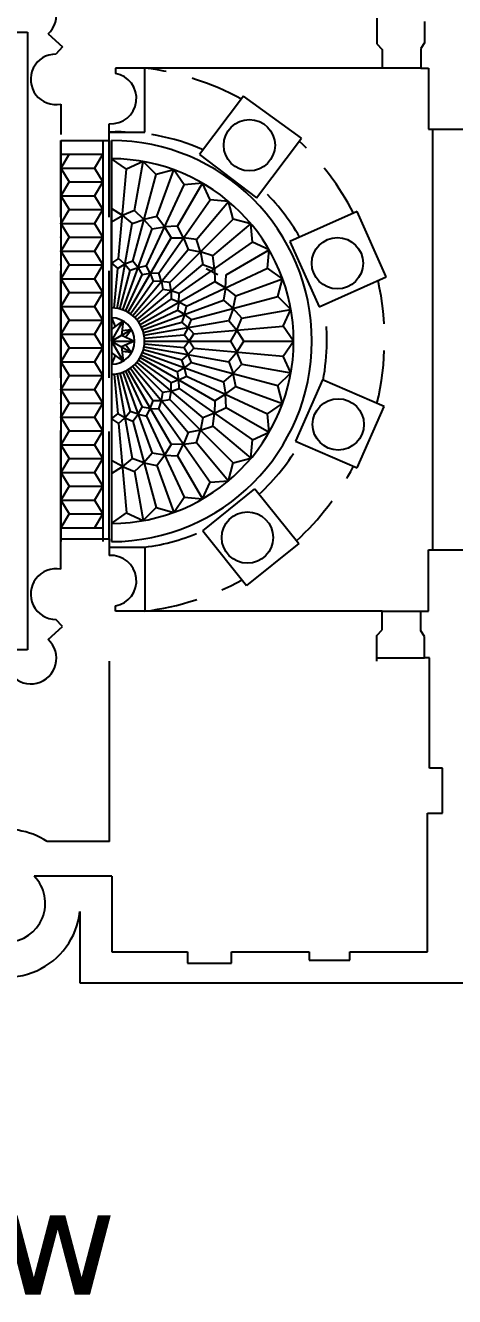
# Model space of a CAD drawing. Header units: metres. Extents: x 225 to 336, y 133 to 179.
# Drawn here: x 303.61 to 313.78, y 133.36 to 163.47 of the extents above; entities that cross this region are included whole.
import ezdxf

# ---------------------------------------------------------------- set-up
doc = ezdxf.new("R2010")
doc.units = ezdxf.units.M
doc.linetypes.add('DASHED', pattern=[19.05, 12.7, -6.35])
for name, color, linetype in [('ceco.net 202 Il Redentore', 7, 'Continuous'), ('ceco.net Il Redentore LINES PROJECTED', 241, 'DASHED'), ('ceco.net Il Redentore WALLS CUT', 150, 'Continuous')]:
    doc.layers.add(name, color=color, linetype=linetype)

# ---------------------------------------------------------------- blocks, each defined once
blk = doc.blocks.new('A$C5E4D315C')
at = {"ltscale": 0.2}
for p, q in [((-15.195, 2.563), (-0.57, 2.563)), ((-0.57, 2.563), (-0.57, -12.062)), ((-0.57, 2.563), (-0.57, -12.062)), ((-0.57, 2.563), (-0.57, 0.613)), ((-0.57, -12.062), (-15.195, -12.062)), ((-0.57, -12.062), (-15.195, -12.062)), ((-0.57, -12.062), (-2.52, -12.062))]:
    blk.add_line(p, q, dxfattribs=at)
blk = doc.blocks.new('A$C5CA91688')
at = {"ltscale": 0.2}
for p, q in [((0.57, -2.563), (0.57, -12.063)), ((1.57, -2.563), (1.57, -12.063)), ((1.57, -2.563), (1.57, -12.063)), ((1.77, -7.313), (1.77, -2.563)), ((1.77, -2.563), (1.77, -12.063)), ((0.57, -2.89), (1.57, -2.89)), ((0.77, -2.89), (0.57, -3.218)), ((1.57, -2.89), (1.37, -3.218)), ((2.126, -3.245), (1.77, -2.994)), ((0.57, -3.218), (0.77, -3.545)), ((0.57, -3.218), (1.37, -3.218)), ((1.37, -3.218), (1.57, -3.545)), ((1.941, -5.357), (2.126, -3.245)), ((1.941, -5.357), (2.126, -3.245)), ((2.52, -3.06), (2.126, -3.245)), ((2.315, -4.22), (2.52, -3.06)), ((2.827, -3.369), (2.52, -3.06)), ((3.247, -3.255), (2.827, -3.369)), ((2.844, -4.361), (3.247, -3.255)), ((3.495, -3.612), (3.247, -3.255)), ((0.77, -3.545), (0.57, -3.873)), ((0.77, -3.545), (1.57, -3.545)), ((1.57, -3.545), (1.37, -3.873)), ((2.278, -5.417), (2.827, -3.369)), ((2.278, -5.417), (2.827, -3.369)), ((2.599, -5.534), (3.495, -3.612)), ((2.599, -5.534), (3.495, -3.612)), ((3.34, -4.593), (3.929, -3.573)), ((3.929, -3.573), (3.495, -3.612)), ((4.112, -3.968), (3.929, -3.573)), ((0.57, -3.873), (0.77, -4.2)), ((0.57, -3.873), (1.37, -3.873)), ((1.37, -3.873), (1.57, -4.2)), ((0.77, -4.2), (0.57, -4.528)), ((0.77, -4.2), (1.57, -4.2)), ((1.57, -4.2), (1.37, -4.528)), ((2.03, -4.34), (1.77, -4.172)), ((2.896, -5.705), (4.112, -3.968)), ((2.896, -5.705), (4.112, -3.968)), ((3.789, -4.907), (4.546, -4.005)), ((4.546, -4.005), (4.112, -3.968)), ((4.657, -4.426), (4.546, -4.005)), ((1.77, -4.486), (2.03, -4.34)), ((2.315, -4.22), (2.03, -4.34)), ((2.03, -4.34), (2.261, -4.529)), ((2.261, -4.529), (2.542, -4.431)), ((2.542, -4.431), (2.315, -4.22)), ((2.844, -4.361), (2.542, -4.431)), ((2.542, -4.431), (2.737, -4.657)), ((3.031, -4.609), (2.844, -4.361)), ((3.158, -5.925), (4.657, -4.426)), ((3.158, -5.925), (4.657, -4.426)), ((5.078, -4.537), (4.657, -4.426)), ((0.57, -4.528), (0.77, -4.856)), ((0.57, -4.528), (1.37, -4.528)), ((1.37, -4.528), (1.57, -4.856)), ((1.906, -6.539), (2.261, -4.529)), ((2.038, -6.575), (2.737, -4.657)), ((2.737, -4.657), (3.031, -4.609)), ((3.34, -4.593), (3.031, -4.609)), ((3.031, -4.609), (3.183, -4.865)), ((3.481, -4.869), (3.34, -4.593)), ((4.176, -5.294), (5.078, -4.537)), ((5.114, -4.971), (5.078, -4.537)), ((0.77, -4.856), (0.57, -5.183)), ((0.77, -4.856), (1.57, -4.856)), ((1.57, -4.856), (1.37, -5.183)), ((2.162, -6.633), (3.183, -4.865)), ((3.183, -4.865), (3.481, -4.869)), ((3.378, -6.187), (5.114, -4.971)), ((3.378, -6.187), (5.114, -4.971)), ((3.789, -4.907), (3.481, -4.869)), ((3.481, -4.869), (3.587, -5.147)), ((3.88, -5.203), (3.789, -4.907)), ((5.51, -5.153), (5.114, -4.971)), ((0.57, -5.183), (0.77, -5.511)), ((0.57, -5.183), (1.37, -5.183)), ((1.37, -5.183), (1.57, -5.511)), ((1.941, -5.357), (1.77, -5.467)), ((2.09, -5.495), (1.941, -5.357)), ((2.278, -5.417), (2.09, -5.495)), ((2.275, -6.711), (3.587, -5.147)), ((2.401, -5.579), (2.278, -5.417)), ((3.587, -5.147), (3.88, -5.203)), ((3.88, -5.203), (3.935, -5.496)), ((4.176, -5.294), (3.88, -5.203)), ((4.214, -5.601), (4.176, -5.294)), ((4.49, -5.742), (5.51, -5.153)), ((5.47, -5.587), (5.51, -5.153)), ((0.77, -5.511), (0.57, -5.838)), ((0.77, -5.511), (1.57, -5.511)), ((1.57, -5.511), (1.37, -5.838)), ((1.77, -5.467), (1.92, -5.592)), ((1.838, -6.53), (1.92, -5.592)), ((1.838, -6.53), (1.92, -5.592)), ((2.09, -5.495), (1.92, -5.592)), ((1.973, -6.554), (2.217, -5.644)), ((1.973, -6.554), (2.217, -5.644)), ((2.09, -5.495), (2.217, -5.644)), ((2.401, -5.579), (2.217, -5.644)), ((2.371, -6.808), (3.935, -5.496)), ((2.599, -5.534), (2.401, -5.579)), ((2.401, -5.579), (2.5, -5.747)), ((2.692, -5.715), (2.5, -5.747)), ((2.692, -5.715), (2.599, -5.534)), ((2.896, -5.705), (2.692, -5.715)), ((2.692, -5.715), (2.761, -5.898)), ((2.956, -5.899), (2.896, -5.705)), ((3.549, -6.483), (5.47, -5.587)), ((3.549, -6.483), (5.47, -5.587)), ((3.935, -5.496), (4.214, -5.601)), ((4.29, -5.742), (4.014, -5.601)), ((4.214, -5.601), (4.218, -5.899)), ((5.828, -5.836), (5.47, -5.587)), ((0.57, -5.838), (0.77, -6.166)), ((0.57, -5.838), (1.37, -5.838)), ((1.37, -5.838), (1.57, -6.166)), ((2.102, -6.601), (2.5, -5.747)), ((2.102, -6.601), (2.5, -5.747)), ((2.22, -6.669), (2.761, -5.898)), ((2.22, -6.669), (2.761, -5.898)), ((2.45, -6.92), (4.218, -5.899)), ((2.956, -5.899), (2.761, -5.898)), ((2.956, -5.899), (2.991, -6.091)), ((3.158, -5.925), (2.956, -5.899)), ((3.183, -6.127), (3.158, -5.925)), ((4.218, -5.899), (4.474, -6.052)), ((4.474, -6.052), (4.49, -5.742)), ((4.721, -6.238), (5.828, -5.836)), ((5.713, -6.256), (5.828, -5.836)), ((0.77, -6.166), (0.57, -6.494)), ((0.77, -6.166), (1.57, -6.166)), ((1.57, -6.166), (1.37, -6.494)), ((2.325, -6.757), (2.991, -6.091)), ((2.325, -6.757), (2.991, -6.091)), ((2.413, -6.862), (3.185, -6.322)), ((2.413, -6.862), (3.185, -6.322)), ((3.183, -6.127), (2.991, -6.091)), ((3.378, -6.187), (3.183, -6.127)), ((3.183, -6.127), (3.185, -6.322)), ((3.368, -6.39), (3.185, -6.322)), ((3.368, -6.39), (3.378, -6.187)), ((3.666, -6.804), (5.713, -6.256)), ((3.666, -6.804), (5.713, -6.256)), ((4.474, -6.052), (4.426, -6.346)), ((4.721, -6.238), (4.474, -6.052)), ((4.652, -6.54), (4.721, -6.238)), ((6.023, -6.563), (5.713, -6.256)), ((0.57, -6.494), (0.77, -6.821)), ((0.57, -6.494), (1.37, -6.494)), ((1.37, -6.494), (1.57, -6.821)), ((2.481, -6.981), (3.335, -6.583)), ((2.481, -6.981), (3.335, -6.583)), ((2.508, -7.044), (4.426, -6.346)), ((3.368, -6.39), (3.335, -6.583)), ((3.504, -6.681), (3.335, -6.583)), ((3.549, -6.483), (3.368, -6.39)), ((3.504, -6.681), (3.549, -6.483)), ((4.426, -6.346), (4.652, -6.54)), ((4.652, -6.54), (4.553, -6.822)), ((4.863, -6.767), (4.652, -6.54)), ((4.863, -6.767), (6.023, -6.563)), ((5.837, -6.957), (6.023, -6.563)), ((0.77, -6.821), (0.57, -7.149)), ((0.77, -6.821), (1.57, -6.821)), ((1.57, -6.821), (1.37, -7.149)), ((1.77, -6.763), (1.862, -6.971)), ((1.77, -7.313), (2.045, -6.837)), ((1.77, -7.038), (2.045, -6.837)), ((2.045, -6.837), (2.008, -7.175)), ((2.528, -7.109), (3.438, -6.865)), ((2.528, -7.109), (3.438, -6.865)), ((2.543, -7.176), (4.553, -6.822)), ((3.504, -6.681), (3.438, -6.865)), ((3.587, -6.992), (3.438, -6.865)), ((3.666, -6.804), (3.504, -6.681)), ((3.587, -6.992), (3.666, -6.804)), ((4.553, -6.822), (4.742, -7.052)), ((4.742, -7.052), (4.863, -6.767)), ((0.57, -7.149), (1.37, -7.149)), ((0.57, -7.149), (0.77, -7.476)), ((1.37, -7.149), (1.57, -7.476)), ((1.77, -7.313), (2.246, -7.038)), ((2.008, -7.175), (2.32, -7.313)), ((2.02, -7.062), (2.246, -7.038)), ((2.246, -7.038), (2.112, -7.221)), ((2.552, -7.244), (3.491, -7.162)), ((2.552, -7.244), (3.491, -7.162)), ((3.587, -6.992), (3.491, -7.162)), ((3.615, -7.313), (3.491, -7.162)), ((3.725, -7.141), (3.587, -6.992)), ((3.615, -7.313), (3.725, -7.141)), ((3.725, -7.141), (5.837, -6.957)), ((3.725, -7.141), (5.837, -6.957)), ((4.742, -7.052), (4.596, -7.313)), ((4.91, -7.313), (4.742, -7.052)), ((6.088, -7.313), (5.837, -6.957)), ((0.77, -7.476), (0.57, -7.804)), ((0.77, -7.476), (1.57, -7.476)), ((1.57, -7.476), (1.37, -7.804)), ((1.77, -7.313), (1.77, -12.063)), ((1.77, -7.313), (2.32, -7.313)), ((1.77, -7.313), (2.246, -7.587)), ((1.77, -7.313), (2.045, -7.788)), ((2.32, -7.313), (2.008, -7.45)), ((2.008, -7.45), (2.045, -7.788)), ((2.112, -7.404), (2.246, -7.587)), ((2.528, -7.516), (3.438, -7.76)), ((2.528, -7.516), (3.438, -7.76)), ((2.543, -7.449), (4.553, -7.803)), ((2.552, -7.381), (3.491, -7.463)), ((2.552, -7.381), (3.491, -7.463)), ((2.555, -7.313), (4.596, -7.313)), ((3.615, -7.313), (3.491, -7.463)), ((3.587, -7.633), (3.491, -7.463)), ((3.587, -7.633), (3.725, -7.484)), ((3.725, -7.484), (3.615, -7.313)), ((3.725, -7.484), (5.837, -7.668)), ((3.725, -7.484), (5.837, -7.668)), ((4.596, -7.313), (4.742, -7.573)), ((4.742, -7.573), (4.91, -7.313)), ((4.91, -7.313), (6.088, -7.313)), ((5.837, -7.668), (6.088, -7.313)), ((0.57, -7.804), (1.37, -7.804)), ((0.57, -7.804), (0.77, -8.131)), ((1.37, -7.804), (1.57, -8.131)), ((2.045, -7.788), (1.77, -7.587)), ((1.862, -7.654), (1.77, -7.862)), ((2.246, -7.587), (2.02, -7.563)), ((2.371, -7.817), (3.935, -9.129)), ((2.413, -7.763), (3.185, -8.303)), ((2.413, -7.763), (3.185, -8.303)), ((2.45, -7.705), (4.218, -8.726)), ((2.481, -7.644), (3.335, -8.042)), ((2.481, -7.644), (3.335, -8.042)), ((2.508, -7.581), (4.426, -8.279)), ((3.587, -7.633), (3.438, -7.76)), ((3.504, -7.944), (3.438, -7.76)), ((3.504, -7.944), (3.666, -7.821)), ((3.666, -7.821), (3.587, -7.633)), ((3.666, -7.821), (5.713, -8.369)), ((3.666, -7.821), (5.713, -8.369)), ((4.742, -7.573), (4.553, -7.803)), ((4.553, -7.803), (4.652, -8.085)), ((4.863, -7.858), (4.742, -7.573)), ((6.023, -8.062), (5.837, -7.668)), ((1.838, -8.095), (1.92, -9.033)), ((1.838, -8.095), (1.92, -9.033)), ((1.906, -8.086), (2.261, -10.096)), ((1.973, -8.071), (2.217, -8.981)), ((1.973, -8.071), (2.217, -8.981)), ((2.038, -8.05), (2.737, -9.968)), ((2.102, -8.024), (2.5, -8.878)), ((2.102, -8.024), (2.5, -8.878)), ((2.162, -7.992), (3.183, -9.76)), ((2.22, -7.956), (2.761, -8.727)), ((2.22, -7.956), (2.761, -8.727)), ((2.275, -7.914), (3.587, -9.478)), ((2.325, -7.868), (2.991, -8.534)), ((2.325, -7.868), (2.991, -8.534)), ((3.504, -7.944), (3.335, -8.042)), ((3.368, -8.235), (3.335, -8.042)), ((3.549, -8.142), (3.504, -7.944)), ((4.652, -8.085), (4.426, -8.279)), ((4.652, -8.085), (4.863, -7.858)), ((4.721, -8.387), (4.652, -8.085)), ((4.863, -7.858), (6.023, -8.062)), ((5.713, -8.369), (6.023, -8.062)), ((0.77, -8.131), (0.57, -8.459)), ((0.77, -8.131), (1.57, -8.131)), ((1.57, -8.131), (1.37, -8.459)), ((3.183, -8.498), (3.185, -8.303)), ((3.368, -8.235), (3.185, -8.303)), ((3.368, -8.235), (3.549, -8.142)), ((3.378, -8.438), (3.368, -8.235)), ((3.549, -8.142), (5.47, -9.038)), ((3.549, -8.142), (5.47, -9.038)), ((4.426, -8.279), (4.474, -8.573)), ((4.474, -8.573), (4.721, -8.387)), ((4.721, -8.387), (5.828, -8.789)), ((5.828, -8.789), (5.713, -8.369)), ((0.57, -8.459), (1.37, -8.459)), ((0.57, -8.459), (0.77, -8.787)), ((1.37, -8.459), (1.57, -8.787)), ((2.692, -8.91), (2.761, -8.727)), ((2.956, -8.726), (2.761, -8.727)), ((2.896, -8.92), (2.956, -8.726)), ((2.956, -8.726), (2.991, -8.534)), ((2.956, -8.726), (3.158, -8.7)), ((3.183, -8.498), (2.991, -8.534)), ((3.158, -8.7), (3.183, -8.498)), ((3.158, -8.7), (4.657, -10.199)), ((3.158, -8.7), (4.657, -10.199)), ((3.183, -8.498), (3.378, -8.438)), ((3.378, -8.438), (5.114, -9.654)), ((3.378, -8.438), (5.114, -9.654)), ((4.218, -8.726), (4.214, -9.024)), ((4.474, -8.573), (4.218, -8.726)), ((4.49, -8.883), (4.474, -8.573)), ((0.77, -8.787), (0.57, -9.114)), ((0.77, -8.787), (1.57, -8.787)), ((1.57, -8.787), (1.37, -9.114)), ((2.09, -9.13), (2.217, -8.981)), ((2.401, -9.046), (2.217, -8.981)), ((2.401, -9.046), (2.5, -8.878)), ((2.692, -8.91), (2.5, -8.878)), ((2.599, -9.091), (2.692, -8.91)), ((2.692, -8.91), (2.896, -8.92)), ((2.896, -8.92), (4.112, -10.657)), ((2.896, -8.92), (4.112, -10.657)), ((4.214, -9.024), (3.935, -9.129)), ((4.176, -9.331), (4.214, -9.024)), ((4.214, -9.024), (4.49, -8.883)), ((4.49, -8.883), (5.51, -9.472)), ((5.47, -9.038), (5.828, -8.789)), ((0.57, -9.114), (1.37, -9.114)), ((0.57, -9.114), (0.77, -9.442)), ((1.37, -9.114), (1.57, -9.442)), ((1.77, -9.158), (1.92, -9.033)), ((1.77, -9.158), (1.941, -9.268)), ((2.09, -9.13), (1.92, -9.033)), ((1.941, -9.268), (2.09, -9.13)), ((1.941, -9.268), (2.126, -11.38)), ((1.941, -9.268), (2.126, -11.38)), ((2.09, -9.13), (2.278, -9.208)), ((2.278, -9.208), (2.401, -9.046)), ((2.278, -9.208), (2.827, -11.256)), ((2.278, -9.208), (2.827, -11.256)), ((2.401, -9.046), (2.599, -9.091)), ((2.599, -9.091), (3.495, -11.013)), ((2.599, -9.091), (3.495, -11.013)), ((3.935, -9.129), (3.88, -9.422)), ((3.88, -9.422), (4.176, -9.331)), ((4.176, -9.331), (5.078, -10.088)), ((5.51, -9.472), (5.47, -9.038)), ((0.77, -9.442), (0.57, -9.769)), ((0.77, -9.442), (1.57, -9.442)), ((1.57, -9.442), (1.37, -9.769)), ((3.587, -9.478), (3.481, -9.756)), ((3.88, -9.422), (3.587, -9.478)), ((3.789, -9.718), (3.88, -9.422)), ((5.114, -9.654), (5.51, -9.472)), ((0.57, -9.769), (0.77, -10.097)), ((0.57, -9.769), (1.37, -9.769)), ((1.37, -9.769), (1.57, -10.097)), ((3.183, -9.76), (3.031, -10.016)), ((3.481, -9.756), (3.183, -9.76)), ((3.34, -10.032), (3.481, -9.756)), ((3.481, -9.756), (3.789, -9.718)), ((3.789, -9.718), (4.546, -10.62)), ((5.078, -10.088), (5.114, -9.654)), ((0.77, -10.097), (0.57, -10.425)), ((0.77, -10.097), (1.57, -10.097)), ((1.57, -10.097), (1.37, -10.425)), ((1.57, -10.097), (1.57, -10.097)), ((2.03, -10.285), (1.77, -10.139)), ((2.261, -10.096), (2.03, -10.285)), ((2.542, -10.194), (2.261, -10.096)), ((2.315, -10.405), (2.542, -10.194)), ((2.737, -9.968), (2.542, -10.194)), ((2.542, -10.194), (2.844, -10.264)), ((3.031, -10.016), (2.737, -9.968)), ((2.844, -10.264), (3.031, -10.016)), ((3.031, -10.016), (3.34, -10.032)), ((3.34, -10.032), (3.929, -11.052)), ((4.546, -10.62), (4.657, -10.199)), ((4.657, -10.199), (5.078, -10.088)), ((0.57, -10.425), (0.77, -10.752)), ((0.57, -10.425), (1.37, -10.425)), ((1.37, -10.425), (1.57, -10.752)), ((1.77, -10.453), (2.03, -10.285)), ((2.03, -10.285), (2.315, -10.405)), ((2.315, -10.405), (2.52, -11.565)), ((2.844, -10.264), (3.247, -11.37)), ((0.77, -10.752), (0.57, -11.08)), ((0.77, -10.752), (1.57, -10.752)), ((1.57, -10.752), (1.37, -11.08)), ((3.929, -11.052), (4.112, -10.657)), ((4.112, -10.657), (4.546, -10.62)), ((0.57, -11.08), (0.77, -11.407)), ((0.57, -11.08), (1.37, -11.08)), ((1.37, -11.08), (1.57, -11.407)), ((3.247, -11.37), (3.495, -11.013)), ((3.495, -11.013), (3.929, -11.052)), ((0.77, -11.407), (0.57, -11.735)), ((0.77, -11.407), (1.57, -11.407)), ((1.57, -11.407), (1.37, -11.735)), ((1.77, -11.631), (2.126, -11.38)), ((2.126, -11.38), (2.52, -11.565)), ((2.52, -11.565), (2.827, -11.256)), ((2.827, -11.256), (3.247, -11.37)), ((0.57, -11.735), (1.57, -11.735))]:
    blk.add_line(p, q, dxfattribs=at)
for radius in [4.75, 4.318, 0.785, 0.55]:
    blk.add_arc((1.77, -7.313), radius, 270, 90, dxfattribs=at)
for p in [(0.57, -2.89), (0.57, -3.218), (0.57, -3.545), (0.57, -3.873), (0.57, -4.2), (0.57, -4.528), (0.57, -4.856), (0.57, -5.183), (0.57, -5.511), (0.57, -5.838), (0.57, -6.166), (0.57, -6.494), (0.57, -6.821), (0.57, -7.149), (0.57, -7.476), (0.57, -7.804), (0.57, -8.131), (0.57, -8.459), (0.57, -8.787), (0.57, -9.114), (0.57, -9.442), (0.57, -9.769), (0.57, -10.097), (0.57, -10.425), (0.57, -10.752), (0.57, -11.08), (0.57, -11.407), (0.57, -11.735)]:
    blk.add_point(p)

msp = doc.modelspace()

# ---------------------------------------------------------------- linework, layer by layer
at = {"layer": 'ceco.net Il Redentore LINES PROJECTED', "ltscale": 0.1}
for p, q in [((312.979, 162.458), (312.066, 162.458)), ((312.066, 149.593), (312.979, 149.593)), ((311.941, 148.492), (313.069, 148.492))]:
    msp.add_line(p, q, dxfattribs=at)
at = {"layer": 'ceco.net Il Redentore LINES PROJECTED', "ltscale": 0.2}
for p, q in [((304.449, 151.308), (304.449, 160.743)), ((305.597, 151.308), (305.597, 160.743))]:
    msp.add_line(p, q, dxfattribs=at)
at = {"layer": 'ceco.net Il Redentore LINES PROJECTED', "ltscale": 0.1}
for centre, radius, start, end in [((305.641, 156.026), 6.482, 61.5442, 82.9113), ((305.82, 156.009), 4.937, 66.0924, 92.5989), ((305.641, 156.026), 6.482, 27.5334, 46.5338), ((305.82, 156.009), 4.937, 29.6582, 46.3136), ((305.641, 156.026), 6.482, 346.4976, 12.4751), ((305.82, 156.009), 4.937, 349.0311, 9.8382), ((305.82, 156.009), 4.937, 312.4121, 330.5157), ((305.641, 156.026), 6.482, 312.6936, 332.4264), ((305.82, 156.009), 4.937, 277.2151, 293.8891), ((305.641, 156.026), 6.482, 277.0887, 298.66)]:
    msp.add_arc(centre, radius, start, end, dxfattribs=at)
at = {"layer": 'ceco.net Il Redentore WALLS CUT'}
for p, q in [((311.941, 163.642), (311.941, 163.031)), ((313.069, 163.559), (313.069, 163.058)), ((304.153, 163.268), (304.489, 162.959)), ((304.489, 162.959), (304.334, 162.79)), ((311.941, 163.031), (312.066, 162.897)), ((312.066, 162.897), (312.066, 162.458)), ((313.069, 163.058), (312.979, 162.923)), ((312.979, 162.923), (312.979, 162.458)), ((312.066, 162.458), (305.743, 162.458)), ((305.743, 162.458), (305.743, 162.332)), ((306.44, 160.94), (306.44, 162.458)), ((312.979, 162.458), (313.161, 162.458)), ((313.161, 162.458), (313.161, 161.007)), ((308.78, 161.792), (307.735, 160.407)), ((310.151, 160.798), (308.78, 161.792)), ((304.449, 161.604), (304.449, 160.881)), ((305.597, 160.743), (305.597, 161.138)), ((305.597, 160.94), (306.44, 160.94)), ((309.086, 159.387), (310.151, 160.798)), ((313.161, 161.007), (314.441, 161.007)), ((313.263, 161.007), (313.263, 151.044)), ((304.449, 160.743), (305.597, 160.743)), ((307.735, 160.407), (309.086, 159.387)), ((311.471, 159.059), (309.879, 158.348)), ((312.162, 157.512), (311.471, 159.059)), ((309.879, 158.348), (310.57, 156.801)), ((310.57, 156.801), (312.162, 157.512)), ((310.65, 155.076), (310.016, 153.623)), ((312.11, 154.439), (310.65, 155.076)), ((311.476, 152.986), (312.11, 154.439)), ((310.016, 153.623), (311.476, 152.986)), ((307.815, 151.5), (309.048, 152.491)), ((309.048, 152.491), (310.088, 151.196)), ((307.815, 151.5), (308.855, 150.206)), ((304.449, 150.586), (304.449, 151.308)), ((304.449, 151.308), (305.597, 151.308)), ((305.597, 151.308), (305.597, 150.913)), ((310.088, 151.196), (308.855, 150.206)), ((305.597, 151.111), (306.44, 151.111)), ((306.44, 151.111), (306.44, 149.593)), ((313.161, 149.593), (313.161, 151.044)), ((313.161, 151.044), (314.441, 151.044)), ((305.743, 149.593), (305.743, 149.719)), ((304.489, 149.231), (304.334, 149.4)), ((312.066, 149.593), (305.743, 149.593)), ((312.066, 149.154), (312.066, 149.593)), ((312.979, 149.128), (312.979, 149.593)), ((312.979, 149.593), (313.161, 149.593)), ((304.153, 148.922), (304.489, 149.231)), ((311.941, 149.02), (312.066, 149.154)), ((313.069, 148.993), (312.979, 149.128)), ((311.941, 148.409), (311.941, 149.02)), ((313.069, 148.492), (313.069, 148.993)), ((313.186, 148.492), (313.069, 148.492)), ((313.186, 145.876), (313.186, 148.492)), ((305.606, 144.14), (305.606, 148.409)), ((313.495, 145.876), (313.186, 145.876)), ((313.495, 144.813), (313.495, 145.876)), ((313.139, 141.525), (313.139, 144.813)), ((313.139, 144.813), (313.495, 144.813)), ((305.606, 144.14), (304.124, 144.14)), ((305.662, 143.316), (303.82, 143.316)), ((305.662, 143.316), (305.662, 141.525)), ((304.905, 142.478), (304.905, 140.791)), ((305.662, 141.525), (307.451, 141.525)), ((307.451, 141.525), (307.451, 141.261)), ((308.493, 141.261), (308.493, 141.525)), ((308.493, 141.525), (310.34, 141.525)), ((310.34, 141.525), (310.34, 141.325)), ((311.304, 141.325), (311.304, 141.525)), ((311.304, 141.525), (313.139, 141.525)), ((307.451, 141.261), (308.493, 141.261)), ((310.34, 141.325), (311.304, 141.325)), ((304.905, 140.791), (314.071, 140.791))]:
    msp.add_line(p, q, dxfattribs=at)
for centre in [(308.919, 160.631), (311.005, 157.834), (311.027, 154.019), (308.873, 151.337)]:
    msp.add_circle(centre, 0.608, dxfattribs=at)
for centre, radius, start, end in [((303.742, 163.712), 0.605, 312.7584, 138.2181), ((304.334, 162.191), 0.598, 89.98, 281.1401), ((305.642, 161.739), 0.602, 265.6698, 80.3381), ((305.642, 150.312), 0.602, 279.6619, 94.3302), ((304.334, 149.999), 0.598, 78.8599, 270.02), ((303.742, 148.478), 0.605, 221.7819, 47.2416), ((303.165, 142.675), 1.751, 56.7741, 153.7778), ((303.165, 142.675), 0.917, 204.6742, 44.3513), ((303.165, 142.675), 1.751, 234.6905, 353.5255)]:
    msp.add_arc(centre, radius, start, end, dxfattribs=at)

# ---------------------------------------------------------------- block references
at = {"layer": 'ceco.net 202 Il Redentore'}
for name, p in [('A$C5E4D315C', (304.234, 160.743)), ('A$C5CA91688', (303.88, 163.305))]:
    msp.add_blockref(name, p, dxfattribs=at)

# ---------------------------------------------------------------- texts
at = {"layer": 'ceco.net 202 Il Redentore', "insert": (265.109, 135.909), "char_height": 2.5, "width": 41.8803, "attachment_point": 1}
msp.add_mtext('{\\fVerdana|b0|i0|c0|p34;Il Redentore - Plan view}', dxfattribs=at)

doc.saveas('drawing.dxf')
